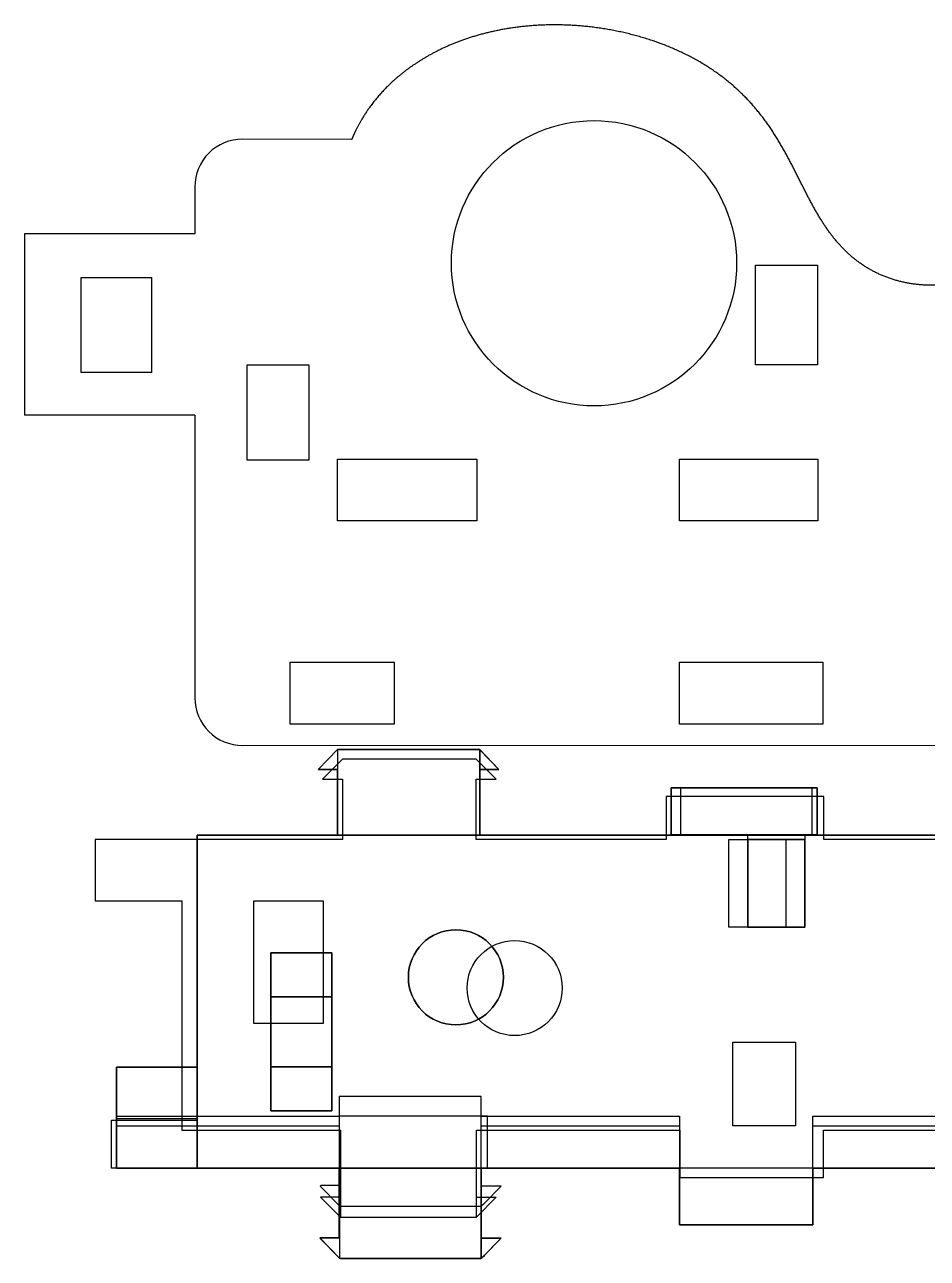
# Model space of a CAD drawing. Header units: centimetres. Extents: x -11.8 to 7.2, y -2.5 to 10.5.
# Drawn here: x -11.79 to -2.29, y -2.47 to 10.51 of the extents above; entities that cross this region are included whole.
import ezdxf

# ---------------------------------------------------------------- set-up
doc = ezdxf.new("R2010")
doc.units = ezdxf.units.CM
doc.header["$MEASUREMENT"] = 0
for name, color, linetype in [('part5.1 v4_Sketch13', 7, 'Continuous'), ('part5.1 v4_Sketch18', 7, 'Continuous'), ('part5.1 v4_Sketch19', 7, 'Continuous'), ('part5.1 v4_Sketch20', 7, 'Continuous'), ('part5.1 v4_Sketch28', 7, 'Continuous'), ('part5.1 v4_Sketch29', 7, 'Continuous'), ('part5.1 v4_Sketch3', 7, 'Continuous'), ('part5.1 v4_Sketch30', 7, 'Continuous'), ('part5.1 v4_Sketch32', 7, 'Continuous'), ('part5.1 v4_Sketch34', 7, 'Continuous'), ('part5.1 v4_Sketch36', 7, 'Continuous'), ('part5.1 v4_Sketch37', 7, 'Continuous'), ('part5.1 v4_Sketch39', 7, 'Continuous'), ('part5.1 v4_Sketch42', 7, 'Continuous'), ('part5.1 v4_Sketch43', 7, 'Continuous'), ('part5.1 v4_Sketch44', 7, 'Continuous'), ('part5.1 v4_Sketch45', 7, 'Continuous'), ('part5.1 v4_Sketch46', 7, 'Continuous'), ('part5.1 v4_Sketch51', 7, 'Continuous'), ('part5.1 v4_Sketch54', 7, 'Continuous'), ('part5.1 v4_Sketch6', 7, 'Continuous'), ('part5.1 v4_Sketch7', 7, 'Continuous')]:
    doc.layers.add(name, color=color, linetype=linetype)

msp = doc.modelspace()

# ---------------------------------------------------------------- linework, layer by layer
at = {"layer": 'part5.1 v4_Sketch13'}
msp.add_circle((-7.253, 0.489), 0.5, dxfattribs=at)
at = {"layer": 'part5.1 v4_Sketch18'}
for p, q in [((-8.7, 2.674), (-8.5, 2.884)), ((-8.5, 2.884), (-8.5, 2.674)), ((-7, 2.884), (-7, 2.674)), ((-8.5, 2.674), (-8.7, 2.674)), ((-7, 2.674), (-6.8, 2.674))]:
    msp.add_line(p, q, dxfattribs=at)
at = {"layer": 'part5.1 v4_Sketch19'}
for p, q in [((-7, 2.884), (-7, 2.674)), ((-6.8, 2.674), (-7, 2.884)), ((-7, 2.674), (-6.8, 2.674))]:
    msp.add_line(p, q, dxfattribs=at)
at = {"layer": 'part5.1 v4_Sketch20'}
for p, q in [((-8.559, 0.283), (-9.198, 0.283)), ((-9.198, 0.283), (-9.198, -0.917)), ((-8.559, -0.917), (-8.559, 0.283)), ((-9.198, -0.917), (-8.559, -0.917))]:
    msp.add_line(p, q, dxfattribs=at)
at = {"layer": 'part5.1 v4_Sketch28'}
for p, q in [((-8.473, -2.467), (-8.473, -1.517)), ((-8.473, -1.517), (-6.986, -1.517)), ((-6.986, -1.517), (-6.986, -2.467)), ((-6.986, -2.467), (-8.473, -2.467))]:
    msp.add_line(p, q, dxfattribs=at)
at = {"layer": 'part5.1 v4_Sketch29'}
for p, q in [((-8.473, -2.25), (-8.683, -2.25)), ((-8.683, -2.25), (-8.473, -2.467)), ((-8.473, -2.467), (-8.473, -2.25)), ((-6.986, -2.466), (-6.986, -2.256)), ((-6.986, -2.256), (-6.776, -2.256)), ((-6.982, -2.466), (-6.776, -2.256)), ((-6.986, -2.466), (-6.982, -2.466))]:
    msp.add_line(p, q, dxfattribs=at)
at = {"layer": 'part5.1 v4_Sketch3'}
for p, q in [((-9.974, -1.517), (-9.974, 1.983)), ((-9.974, 1.983), (5.247, 1.983)), ((5.247, -1.517), (-9.974, -1.517))]:
    msp.add_line(p, q, dxfattribs=at)
at = {"layer": 'part5.1 v4_Sketch30'}
for p, q in [((-4.9, -2.116), (-4.9, -1.516)), ((-4.9, -1.516), (-3.5, -1.516)), ((-3.5, -1.516), (-3.5, -2.116)), ((-3.5, -2.116), (-4.9, -2.116))]:
    msp.add_line(p, q, dxfattribs=at)
at = {"layer": 'part5.1 v4_Sketch32'}
for p, q in [((-4.99, 2.483), (-3.454, 2.483)), ((-4.99, 1.989), (-4.99, 2.483)), ((-3.454, 2.483), (-3.454, 1.989)), ((-3.454, 1.989), (-4.99, 1.989))]:
    msp.add_line(p, q, dxfattribs=at)
at = {"layer": 'part5.1 v4_Sketch34'}
for p, q in [((-9.974, -1.517, 0.6), (-9.974, 1.983, 0.6)), ((-9.974, 1.983, 0.6), (-9.974, 1.983)), ((-9.974, 1.983), (-9.974, -1.517)), ((-9.974, -1, 0.6), (-9.974, -1)), ((-9.974, -1.517, 0.6), (-9.974, -1, 0.6)), ((-9.974, -1), (-9.974, -1.517)), ((-9.974, -1.517), (-9.974, -1.517, 0.6)), ((-9.974, -1.517), (-9.974, -1.517, 0.6))]:
    msp.add_line(p, q, dxfattribs=at)
msp.add_point((-9.974, 0), dxfattribs=at)
at = {"layer": 'part5.1 v4_Sketch36'}
for p, q in [((-3.454, 2.483, 0.6), (-4.99, 2.483, 0.6)), ((-4.99, 2.483, 0.6), (-4.99, 1.983, 0.6)), ((-3.454, 1.983, 0.6), (-3.454, 2.483, 0.6)), ((-9.974, 1.983, 0.6), (-9.974, -1, 0.6)), ((-4.99, 1.983, 0.6), (-9.974, 1.983, 0.6)), ((-1.503, 1.983, 0.6), (-3.454, 1.983, 0.6)), ((-4.183, 1.016, 0.6), (-4.183, 1.939, 0.6)), ((-4.183, 1.939, 0.6), (-3.583, 1.939, 0.6)), ((-3.583, 1.939, 0.6), (-3.583, 1.016, 0.6)), ((-3.583, 1.016, 0.6), (-4.183, 1.016, 0.6)), ((-9.198, -0.917, 0.6), (-9.198, 0.283, 0.6)), ((-9.198, 0.283, 0.6), (-8.559, 0.283, 0.6)), ((-8.559, 0.283, 0.6), (-8.559, -0.917, 0.6)), ((-9.974, -1, 0.6), (-10.824, -1, 0.6)), ((-10.824, -1, 0.6), (-10.824, -1.517, 0.6)), ((-8.559, -0.917, 0.6), (-9.198, -0.917, 0.6)), ((-10.824, -1.517, 0.6), (-8.481, -1.517, 0.6)), ((-8.481, -1.517, 0.6), (-8.481, -2.25, 0.6)), ((-6.986, -1.517, 0.6), (-4.9, -1.517, 0.6)), ((-6.986, -2.256, 0.6), (-6.986, -1.517, 0.6)), ((-4.9, -1.517, 0.6), (-4.9, -2.116, 0.6)), ((-3.5, -1.517, 0.6), (-1.256, -1.517, 0.6)), ((-3.5, -2.116, 0.6), (-3.5, -1.517, 0.6)), ((-4.9, -2.116, 0.6), (-3.5, -2.116, 0.6)), ((-8.673, -2.25, 0.6), (-8.68, -2.257, 0.6)), ((-8.68, -2.257, 0.6), (-8.481, -2.462, 0.6)), ((-8.481, -2.25, 0.6), (-8.673, -2.25, 0.6)), ((-6.776, -2.256, 0.6), (-6.986, -2.256, 0.6)), ((-6.952, -2.435, 0.6), (-6.776, -2.256, 0.6)), ((-8.467, -2.467, 0.6), (-6.996, -2.467, 0.6))]:
    msp.add_line(p, q, dxfattribs=at)
msp.add_circle((-7.253, 0.489, 0.6), 0.5, dxfattribs=at)
for centre, radius, start, end in [((-8.467, -2.442, 0.6), 0.025, 236.3153, 270), ((-7.202, -2.19, 0.6), 0.35, 308.0127, 315.5951), ((-6.996, -2.407, 0.6), 0.06, 270, 279.2026)]:
    msp.add_arc(centre, radius, start, end, dxfattribs=at)
at = {"layer": 'part5.1 v4_Sketch37'}
for p, q in [((-8.5, 2.884, 0.6), (-8.7, 2.674, 0.6)), ((-8.5, 2.884, 0.6), (-8.5, 2.884, 0.6)), ((-7, 2.884, 0.6), (-8.5, 2.884, 0.6)), ((-8.5, 2.884, 0.6), (-8.5, 2.884, 0.6)), ((-7, 2.883, 0.6), (-7, 2.884, 0.6)), ((-6.8, 2.674, 0.6), (-7, 2.883, 0.6)), ((-8.7, 2.674, 0.6), (-8.5, 2.674, 0.6)), ((-8.5, 2.674, 0.6), (-8.5, 1.983, 0.6)), ((-7, 1.983, 0.6), (-7, 2.674, 0.6)), ((-7, 2.674, 0.6), (-6.8, 2.674, 0.6)), ((-3.454, 2.483, 0.6), (-4.99, 2.483, 0.6)), ((-4.99, 2.483, 0.6), (-4.99, 1.983, 0.6)), ((-3.454, 1.983, 0.6), (-3.454, 2.483, 0.6)), ((-9.974, 1.983, 0.6), (-9.974, -1, 0.6)), ((-8.5, 1.983, 0.6), (-9.974, 1.983, 0.6)), ((-4.99, 1.983, 0.6), (-7, 1.983, 0.6)), ((-1.503, 1.983, 0.6), (-3.454, 1.983, 0.6)), ((-4.183, 1.939, 0.6), (-3.583, 1.939, 0.6)), ((-4.183, 1.016, 0.6), (-4.183, 1.939, 0.6)), ((-3.583, 1.939, 0.6), (-3.583, 1.016, 0.6)), ((-3.583, 1.016, 0.6), (-4.183, 1.016, 0.6)), ((-9.198, -0.917, 0.6), (-9.198, 0.283, 0.6)), ((-9.198, 0.283, 0.6), (-8.559, 0.283, 0.6)), ((-8.559, 0.283, 0.6), (-8.559, -0.917, 0.6)), ((-9.974, -1, 0.6), (-10.824, -1, 0.6)), ((-10.824, -1, 0.6), (-10.824, -1.517, 0.6)), ((-8.559, -0.917, 0.6), (-9.198, -0.917, 0.6)), ((-10.824, -1.517, 0.6), (-8.481, -1.517, 0.6)), ((-8.481, -1.517, 0.6), (-8.481, -2.25, 0.6)), ((-6.986, -2.256, 0.6), (-6.986, -1.517, 0.6)), ((-6.986, -1.517, 0.6), (-4.9, -1.517, 0.6)), ((-4.9, -1.517, 0.6), (-4.9, -2.116, 0.6)), ((-3.5, -2.116, 0.6), (-3.5, -1.517, 0.6)), ((-3.5, -1.517, 0.6), (-1.256, -1.517, 0.6)), ((-4.9, -2.116, 0.6), (-3.5, -2.116, 0.6)), ((-8.673, -2.25, 0.6), (-8.68, -2.257, 0.6)), ((-8.68, -2.257, 0.6), (-8.481, -2.462, 0.6)), ((-8.481, -2.25, 0.6), (-8.673, -2.25, 0.6)), ((-6.776, -2.256, 0.6), (-6.986, -2.256, 0.6)), ((-6.952, -2.435, 0.6), (-6.776, -2.256, 0.6)), ((-8.467, -2.467, 0.6), (-6.996, -2.467, 0.6))]:
    msp.add_line(p, q, dxfattribs=at)
msp.add_circle((-7.253, 0.489, 0.6), 0.5, dxfattribs=at)
for centre, radius, start, end in [((-8.467, -2.442, 0.6), 0.025, 236.3153, 270), ((-7.202, -2.19, 0.6), 0.35, 308.0127, 315.5951), ((-6.996, -2.407, 0.6), 0.06, 270, 279.2026)]:
    msp.add_arc(centre, radius, start, end, dxfattribs=at)
at = {"layer": 'part5.1 v4_Sketch39'}
for p, q in [((-8.7, 2.674), (-8.5, 2.884)), ((-8.5, 2.884), (-8.5, 2.884)), ((-8.5, 2.884), (-7, 2.884)), ((-8.5, 2.884), (-8.5, 2.884)), ((-7, 2.884), (-7, 2.883)), ((-7, 2.883), (-6.8, 2.674)), ((-8.5, 2.674), (-8.7, 2.674)), ((-8.5, 1.983), (-8.5, 2.674)), ((-6.8, 2.674), (-7, 2.674)), ((-7, 2.674), (-7, 1.983)), ((-4.99, 2.483), (-3.454, 2.483)), ((-4.99, 1.983), (-4.99, 2.483)), ((-3.454, 2.483), (-3.454, 1.983)), ((-9.974, -0.455), (-9.974, 1.983)), ((-9.974, 1.983), (-8.5, 1.983)), ((-7, 1.983), (-4.99, 1.983)), ((-3.454, 1.983), (-1.503, 1.983)), ((-4.183, 1.939), (-4.183, 1.016)), ((-3.583, 1.939), (-4.183, 1.939)), ((-3.583, 1.016), (-3.583, 1.939)), ((-4.183, 1.016), (-3.583, 1.016)), ((-9.198, 0.747), (-9.198, -0.453)), ((-8.559, 0.747), (-9.198, 0.747)), ((-8.559, -0.453), (-8.559, 0.747)), ((-10.824, -0.455), (-9.974, -0.455)), ((-10.824, -1.517), (-10.824, -0.455)), ((-9.198, -0.453), (-8.559, -0.453)), ((-8.481, -1.517), (-10.824, -1.517)), ((-8.481, -2.25), (-8.481, -1.517)), ((-4.9, -1.517), (-6.986, -1.517)), ((-6.986, -1.517), (-6.986, -2.256)), ((-4.9, -2.116), (-4.9, -1.517)), ((-1.256, -1.517), (-3.5, -1.517)), ((-3.5, -1.517), (-3.5, -2.116)), ((-3.5, -2.116), (-4.9, -2.116)), ((-8.68, -2.257), (-8.673, -2.25)), ((-8.481, -2.462), (-8.68, -2.257)), ((-8.673, -2.25), (-8.481, -2.25)), ((-6.986, -2.256), (-6.776, -2.256)), ((-6.776, -2.256), (-6.952, -2.435)), ((-6.996, -2.467), (-8.467, -2.467))]:
    msp.add_line(p, q, dxfattribs=at)
at = {"layer": 'part5.1 v4_Sketch39', "extrusion": (0, 0, -1)}
msp.add_circle((7.253, 0.489), 0.5, dxfattribs=at)
for centre, radius, start, end in [((8.467, -2.442), 0.025, 270, 303.6847), ((7.202, -2.19), 0.35, 224.4049, 231.9873), ((6.996, -2.407), 0.06, 260.7974, 270)]:
    msp.add_arc(centre, radius, start, end, dxfattribs=at)
at = {"layer": 'part5.1 v4_Sketch42'}
for p, q in [((-6.921, -0.972, 0.6), (-8.48, -0.972, 0.6)), ((-8.48, -0.972, 0.6), (-8.48, -1.516, 0.6)), ((-6.921, -1.516, 0.6), (-6.921, -0.972, 0.6)), ((-8.48, -1.516, 0.6), (-6.921, -1.516, 0.6)), ((-8.48, -1.516, 0.6), (-6.988, -1.516, 0.6))]:
    msp.add_line(p, q, dxfattribs=at)
at = {"layer": 'part5.1 v4_Sketch43'}
for p, q in [((-8.481, -0.766, 0.6), (-8.481, -1.7, 0.6)), ((-6.986, -0.766, 0.6), (-8.481, -0.766, 0.6)), ((-6.986, -1.706, 0.6), (-6.986, -0.766, 0.6)), ((-8.673, -1.7, 0.6), (-8.68, -1.707, 0.6)), ((-8.68, -1.707, 0.6), (-8.481, -1.912, 0.6)), ((-8.481, -1.7, 0.6), (-8.673, -1.7, 0.6)), ((-6.776, -1.706, 0.6), (-6.986, -1.706, 0.6)), ((-6.952, -1.885, 0.6), (-6.776, -1.706, 0.6)), ((-8.467, -1.917, 0.6), (-6.996, -1.917, 0.6))]:
    msp.add_line(p, q, dxfattribs=at)
for centre, radius, start, end in [((-8.467, -1.892, 0.6), 0.025, 236.3153, 270), ((-6.996, -1.857, 0.6), 0.06, 270, 279.2026), ((-7.202, -1.64, 0.6), 0.35, 308.0127, 315.5951)]:
    msp.add_arc(centre, radius, start, end, dxfattribs=at)
at = {"layer": 'part5.1 v4_Sketch44'}
for p, q in [((-8.5, 2.884, 0.6), (-8.7, 2.674, 0.6)), ((-8.5, 2.884, 0.6), (-8.5, 2.884, 0.6)), ((-7, 2.884, 0.6), (-8.5, 2.884, 0.6)), ((-8.5, 2.884, 0.6), (-8.5, 2.884, 0.6)), ((-7, 2.883, 0.6), (-7, 2.884, 0.6)), ((-6.8, 2.674, 0.6), (-7, 2.883, 0.6)), ((-8.7, 2.674, 0.6), (-8.5, 2.674, 0.6)), ((-8.5, 2.674, 0.6), (-8.5, 1.983, 0.6)), ((-7, 2.674, 0.6), (-6.8, 2.674, 0.6)), ((-7, 1.983, 0.6), (-7, 2.674, 0.6)), ((-4.99, 2.483, 0.6), (-4.99, 1.983, 0.6)), ((-3.454, 2.483, 0.6), (-4.99, 2.483, 0.6)), ((-3.454, 1.983, 0.6), (-3.454, 2.483, 0.6)), ((-9.974, 1.983, 0.6), (-9.974, -0.455, 0.6)), ((-8.5, 1.983, 0.6), (-9.974, 1.983, 0.6)), ((-4.99, 1.983, 0.6), (-7, 1.983, 0.6)), ((-1.503, 1.983, 0.6), (-3.454, 1.983, 0.6)), ((-4.183, 1.016, 0.6), (-4.183, 1.939, 0.6)), ((-4.183, 1.939, 0.6), (-3.583, 1.939, 0.6)), ((-3.583, 1.939, 0.6), (-3.583, 1.016, 0.6)), ((-3.583, 1.016, 0.6), (-4.183, 1.016, 0.6)), ((-9.198, 0.747, 0.6), (-8.559, 0.747, 0.6)), ((-9.198, -0.453, 0.6), (-9.198, 0.747, 0.6)), ((-8.559, 0.747, 0.6), (-8.559, -0.453, 0.6)), ((-10.824, -0.455, 0.6), (-10.824, -0.972, 0.6)), ((-9.974, -0.455, 0.6), (-10.824, -0.455, 0.6)), ((-8.559, -0.453, 0.6), (-9.198, -0.453, 0.6)), ((-10.824, -0.972, 0.6), (-8.481, -0.972, 0.6)), ((-8.481, -0.972, 0.6), (-8.481, -1.7, 0.6)), ((-6.986, -1.706, 0.6), (-6.986, -0.972, 0.6)), ((-6.986, -0.972, 0.6), (-4.9, -0.972, 0.6)), ((-4.9, -0.972, 0.6), (-4.9, -1.516, 0.6)), ((-3.5, -1.516, 0.6), (-3.5, -0.972, 0.6)), ((-3.5, -0.972, 0.6), (-1.256, -0.972, 0.6)), ((-4.9, -1.516, 0.6), (-3.5, -1.516, 0.6)), ((-8.673, -1.7, 0.6), (-8.68, -1.707, 0.6)), ((-8.68, -1.707, 0.6), (-8.481, -1.912, 0.6)), ((-8.481, -1.7, 0.6), (-8.673, -1.7, 0.6)), ((-6.776, -1.706, 0.6), (-6.986, -1.706, 0.6)), ((-6.952, -1.885, 0.6), (-6.776, -1.706, 0.6)), ((-8.467, -1.917, 0.6), (-6.996, -1.917, 0.6))]:
    msp.add_line(p, q, dxfattribs=at)
msp.add_circle((-7.253, 0.489, 0.6), 0.5, dxfattribs=at)
for centre, radius, start, end in [((-8.467, -1.892, 0.6), 0.025, 236.3153, 270), ((-6.996, -1.857, 0.6), 0.06, 270, 279.2026), ((-7.202, -1.64, 0.6), 0.35, 308.0127, 315.5951)]:
    msp.add_arc(centre, radius, start, end, dxfattribs=at)
at = {"layer": 'part5.1 v4_Sketch45'}
for p, q in [((-8.5, 2.884, 0.6), (-8.7, 2.674, 0.6)), ((-8.5, 2.884, 0.6), (-8.5, 2.884, 0.6)), ((-8.5, 2.884, 0.6), (-8.5, 2.884, 0.6)), ((-7, 2.884, 0.6), (-8.5, 2.884, 0.6)), ((-7, 2.883, 0.6), (-7, 2.884, 0.6)), ((-6.8, 2.674, 0.6), (-7, 2.883, 0.6)), ((-8.7, 2.674, 0.6), (-8.5, 2.674, 0.6)), ((-8.5, 2.674, 0.6), (-8.5, 1.983, 0.6)), ((-7, 1.983, 0.6), (-7, 2.674, 0.6)), ((-7, 2.674, 0.6), (-6.8, 2.674, 0.6)), ((-3.454, 2.483, 0.6), (-4.99, 2.483, 0.6)), ((-4.99, 2.483, 0.6), (-4.99, 1.983, 0.6)), ((-3.454, 1.983, 0.6), (-3.454, 2.483, 0.6)), ((-8.5, 1.983, 0.6), (-9.974, 1.983, 0.6)), ((-9.974, 1.983, 0.6), (-9.974, -0.455, 0.6)), ((-4.99, 1.983, 0.6), (-7, 1.983, 0.6)), ((-1.503, 1.983, 0.6), (-3.454, 1.983, 0.6)), ((-4.183, 1.939, 0.6), (-3.583, 1.939, 0.6)), ((-4.183, 1.016, 0.6), (-4.183, 1.939, 0.6)), ((-3.583, 1.939, 0.6), (-3.583, 1.016, 0.6)), ((-3.583, 1.016, 0.6), (-4.183, 1.016, 0.6)), ((-9.198, -0.453, 0.6), (-9.198, 0.747, 0.6)), ((-9.198, 0.747, 0.6), (-8.559, 0.747, 0.6)), ((-8.559, 0.747, 0.6), (-8.559, -0.453, 0.6)), ((-10.824, -0.455, 0.6), (-10.824, -1.072, 0.6)), ((-9.974, -0.455, 0.6), (-10.824, -0.455, 0.6)), ((-8.559, -0.453, 0.6), (-9.198, -0.453, 0.6)), ((-10.824, -1.072, 0.6), (-8.481, -1.072, 0.6)), ((-8.481, -1.072, 0.6), (-8.481, -1.7, 0.6)), ((-6.986, -1.706, 0.6), (-6.986, -1.072, 0.6)), ((-6.986, -1.072, 0.6), (-4.9, -1.072, 0.6)), ((-4.9, -1.072, 0.6), (-4.9, -1.516, 0.6)), ((-3.5, -1.516, 0.6), (-3.5, -1.072, 0.6)), ((-3.5, -1.072, 0.6), (-1.256, -1.072, 0.6)), ((-4.9, -1.516, 0.6), (-3.5, -1.516, 0.6)), ((-8.673, -1.7, 0.6), (-8.68, -1.707, 0.6)), ((-8.68, -1.707, 0.6), (-8.481, -1.912, 0.6)), ((-8.481, -1.7, 0.6), (-8.673, -1.7, 0.6)), ((-6.776, -1.706, 0.6), (-6.986, -1.706, 0.6)), ((-6.952, -1.885, 0.6), (-6.776, -1.706, 0.6)), ((-8.467, -1.917, 0.6), (-6.996, -1.917, 0.6))]:
    msp.add_line(p, q, dxfattribs=at)
msp.add_circle((-7.253, 0.489, 0.6), 0.5, dxfattribs=at)
for centre, radius, start, end in [((-8.467, -1.892, 0.6), 0.025, 236.3153, 270), ((-6.996, -1.857, 0.6), 0.06, 270, 279.2026), ((-7.202, -1.64, 0.6), 0.35, 308.0127, 315.5951)]:
    msp.add_arc(centre, radius, start, end, dxfattribs=at)
at = {"layer": 'part5.1 v4_Sketch46'}
for p, q in [((-8.5, 2.884, 0.6), (-8.7, 2.674, 0.6)), ((-8.5, 2.884, 0.6), (-8.5, 2.884, 0.6)), ((-8.5, 2.884, 0.6), (-8.5, 2.884, 0.6)), ((-7, 2.884, 0.6), (-8.5, 2.884, 0.6)), ((-7, 2.883, 0.6), (-7, 2.884, 0.6)), ((-6.8, 2.674, 0.6), (-7, 2.883, 0.6)), ((-8.7, 2.674, 0.6), (-8.5, 2.674, 0.6)), ((-8.5, 2.674, 0.6), (-8.5, 1.983, 0.6)), ((-7, 2.674, 0.6), (-6.8, 2.674, 0.6)), ((-7, 1.983, 0.6), (-7, 2.674, 0.6)), ((-3.504, 2.483, 0.6), (-4.89, 2.483, 0.6)), ((-4.89, 2.483, 0.6), (-4.89, 1.983, 0.6)), ((-3.504, 1.983, 0.6), (-3.504, 2.483, 0.6)), ((-9.974, 1.983, 0.6), (-9.974, -0.455, 0.6)), ((-8.5, 1.983, 0.6), (-9.974, 1.983, 0.6)), ((-4.89, 1.983, 0.6), (-7, 1.983, 0.6)), ((-1.503, 1.983, 0.6), (-3.504, 1.983, 0.6)), ((-4.383, 1.016, 0.6), (-4.383, 1.939, 0.6)), ((-4.383, 1.939, 0.6), (-3.783, 1.939, 0.6)), ((-3.783, 1.939, 0.6), (-3.783, 1.016, 0.6)), ((-3.783, 1.016, 0.6), (-4.383, 1.016, 0.6)), ((-9.198, 0.747, 0.6), (-8.559, 0.747, 0.6)), ((-9.198, -0.453, 0.6), (-9.198, 0.747, 0.6)), ((-8.559, 0.747, 0.6), (-8.559, -0.453, 0.6)), ((-10.824, -0.455, 0.6), (-10.824, -1.072, 0.6)), ((-9.974, -0.455, 0.6), (-10.824, -0.455, 0.6)), ((-8.559, -0.453, 0.6), (-9.198, -0.453, 0.6)), ((-10.824, -1.072, 0.6), (-8.481, -1.072, 0.6)), ((-8.481, -1.072, 0.6), (-8.481, -1.7, 0.6)), ((-6.986, -1.706, 0.6), (-6.986, -1.072, 0.6)), ((-6.986, -1.072, 0.6), (-4.9, -1.072, 0.6)), ((-4.9, -1.072, 0.6), (-4.9, -1.516, 0.6)), ((-3.5, -1.072, 0.6), (-1.256, -1.072, 0.6)), ((-3.5, -1.516, 0.6), (-3.5, -1.072, 0.6)), ((-4.9, -1.516, 0.6), (-3.5, -1.516, 0.6)), ((-8.673, -1.7, 0.6), (-8.68, -1.707, 0.6)), ((-8.68, -1.707, 0.6), (-8.481, -1.912, 0.6)), ((-8.481, -1.7, 0.6), (-8.673, -1.7, 0.6)), ((-6.776, -1.706, 0.6), (-6.986, -1.706, 0.6)), ((-6.952, -1.885, 0.6), (-6.776, -1.706, 0.6)), ((-8.467, -1.917, 0.6), (-6.996, -1.917, 0.6))]:
    msp.add_line(p, q, dxfattribs=at)
msp.add_circle((-7.253, 0.489, 0.6), 0.5, dxfattribs=at)
for centre, radius, start, end in [((-8.467, -1.892, 0.6), 0.025, 236.3153, 270), ((-6.996, -1.857, 0.6), 0.06, 270, 279.2026), ((-7.202, -1.64, 0.6), 0.35, 308.0127, 315.5951)]:
    msp.add_arc(centre, radius, start, end, dxfattribs=at)
at = {"layer": 'part5.1 v4_Sketch51'}
for p, q in [((-8.35, 9.3, 0.6), (-9.497, 9.304, 0.6)), ((-9.999, 8.804, 0.6), (-9.999, 8.509, 0.6)), ((-9.999, 8.509, 0.6), (-9.999, 8.309, 0.6)), ((-11.789, 8.309, 0.6), (-11.789, 6.503, 0.6)), ((-9.999, 8.309, 0.6), (-11.789, 8.309, 0.6)), ((-4.1, 6.93, 0.6), (-4.1, 7.98, 0.6)), ((-4.1, 7.98, 0.6), (-3.45, 7.98, 0.6)), ((-3.45, 7.98, 0.6), (-3.45, 6.93, 0.6)), ((-11.195, 6.85, 0.6), (-11.195, 7.85, 0.6)), ((-11.195, 7.85, 0.6), (-10.455, 7.85, 0.6)), ((-10.455, 7.85, 0.6), (-10.455, 6.85, 0.6)), ((-9.45, 5.93, 0.6), (-9.45, 6.93, 0.6)), ((-9.45, 6.93, 0.6), (-8.8, 6.93, 0.6)), ((-8.8, 6.93, 0.6), (-8.8, 5.93, 0.6)), ((-3.45, 6.93, 0.6), (-4.1, 6.93, 0.6)), ((-10.455, 6.85, 0.6), (-11.195, 6.85, 0.6)), ((-11.789, 6.503, 0.6), (-11.789, 6.403, 0.6)), ((-9.999, 6.403, 0.6), (-11.789, 6.403, 0.6)), ((-9.999, 6.403, 0.6), (-9.999, 3.429, 0.6)), ((-8.8, 5.93, 0.6), (-9.45, 5.93, 0.6)), ((-8.5, 5.94, 0.6), (-7.032, 5.94, 0.6)), ((-8.5, 5.29, 0.6), (-8.5, 5.94, 0.6)), ((-7.032, 5.94, 0.6), (-7.032, 5.29, 0.6)), ((-4.9, 5.94, 0.6), (-3.447, 5.94, 0.6)), ((-4.9, 5.29, 0.6), (-4.9, 5.94, 0.6)), ((-3.447, 5.94, 0.6), (-3.447, 5.29, 0.6)), ((-7.032, 5.29, 0.6), (-8.5, 5.29, 0.6)), ((-3.447, 5.29, 0.6), (-4.9, 5.29, 0.6)), ((-8.996, 3.153, 0.6), (-8.996, 3.804, 0.6)), ((-8.996, 3.804, 0.6), (-7.902, 3.804, 0.6)), ((-7.902, 3.804, 0.6), (-7.902, 3.153, 0.6)), ((-4.902, 3.804, 0.6), (-3.395, 3.804, 0.6)), ((-4.902, 3.153, 0.6), (-4.902, 3.804, 0.6)), ((-3.395, 3.804, 0.6), (-3.395, 3.153, 0.6)), ((-7.902, 3.153, 0.6), (-8.996, 3.153, 0.6)), ((-3.395, 3.153, 0.6), (-4.902, 3.153, 0.6)), ((-9.499, 2.929, 0.6), (4.9, 2.93, 0.6))]:
    msp.add_line(p, q, dxfattribs=at)
msp.add_circle((-5.8, 8, 0.6), 1.5, dxfattribs=at)
for centre, start, end in [((-9.499, 8.804, 0.6), 89.8072, 180), ((-9.499, 3.429, 0.6), 180, 270.0033)]:
    msp.add_arc(centre, 0.5, start, end, dxfattribs=at)
msp.add_open_spline([(3.788, 9.3, 0.6), (3.773, 9.351, 0.6), (3.738, 9.451, 0.6), (3.674, 9.593, 0.6), (3.565, 9.77, 0.6), (3.389, 9.966, 0.6), (3.172, 10.137, 0.6), (2.916, 10.282, 0.6), (2.62, 10.396, 0.6), (2.287, 10.476, 0.6), (1.92, 10.516, 0.6), (1.527, 10.514, 0.6), (1.12, 10.463, 0.6), (0.715, 10.363, 0.6), (0.332, 10.21, 0.6), (-0.012, 10.007, 0.6), (-0.305, 9.756, 0.6), (-0.541, 9.467, 0.6), (-0.727, 9.151, 0.6), (-0.885, 8.826, 0.6), (-1.043, 8.512, 0.6), (-1.228, 8.23, 0.6), (-1.462, 8, 0.6), (-1.753, 7.839, 0.6), (-2.085, 7.756, 0.6), (-2.433, 7.759, 0.6), (-2.763, 7.845, 0.6), (-3.051, 8.01, 0.6), (-3.281, 8.243, 0.6), (-3.465, 8.526, 0.6), (-3.621, 8.841, 0.6), (-3.78, 9.166, 0.6), (-3.97, 9.482, 0.6), (-4.209, 9.771, 0.6), (-4.506, 10.021, 0.6), (-4.853, 10.223, 0.6), (-5.238, 10.373, 0.6), (-5.643, 10.47, 0.6), (-6.047, 10.515, 0.6), (-6.436, 10.511, 0.6), (-6.798, 10.463, 0.6), (-7.128, 10.376, 0.6), (-7.422, 10.257, 0.6), (-7.68, 10.109, 0.6), (-7.902, 9.939, 0.6), (-8.09, 9.747, 0.6), (-8.211, 9.578, 0.6), (-8.287, 9.442, 0.6), (-8.33, 9.348, 0.6), (-8.35, 9.3, 0.6)], degree=5, dxfattribs=at)
at = {"layer": 'part5.1 v4_Sketch54'}
for p, q in [((-8.446, 2.783, 0.45), (-8.656, 2.573, 0.45)), ((-7.041, 2.783, 0.45), (-8.446, 2.783, 0.45)), ((-6.831, 2.573, 0.45), (-7.041, 2.783, 0.45)), ((-7.041, 2.783, 0.45), (-7.041, 2.783, 0.45)), ((-8.656, 2.573, 0.45), (-8.446, 2.573, 0.45)), ((-8.446, 2.573, 0.45), (-8.446, 1.938, 0.45)), ((-7.041, 1.938, 0.45), (-7.041, 2.573, 0.45)), ((-7.041, 2.573, 0.45), (-6.831, 2.573, 0.45)), ((-5.041, 2.391, 0.45), (-5.041, 1.938, 0.45)), ((-3.382, 2.391, 0.45), (-5.041, 2.391, 0.45)), ((-3.382, 1.938, 0.45), (-3.382, 2.391, 0.45)), ((-10.135, 1.938, 0.45), (-11.046, 1.938, 0.45)), ((-11.046, 1.938, 0.45), (-11.046, 1.293, 0.45)), ((-8.446, 1.938, 0.45), (-10.135, 1.938, 0.45)), ((-10.135, 1.938, 0.45), (-10.135, 1.938, 0.45)), ((-5.041, 1.938, 0.45), (-7.041, 1.938, 0.45)), ((-1.389, 1.938, 0.45), (-3.382, 1.938, 0.45)), ((-11.046, 1.293, 0.45), (-10.135, 1.293, 0.45)), ((-10.135, 1.293, 0.45), (-10.135, -1.117, 0.45)), ((-9.378, 0.003, 0.45), (-9.378, 1.293, 0.45)), ((-9.378, 1.293, 0.45), (-8.648, 1.293, 0.45)), ((-8.648, 1.293, 0.45), (-8.648, 0.003, 0.45)), ((-8.648, 0.003, 0.45), (-9.378, 0.003, 0.45)), ((-4.34, -0.193, 0.45), (-3.68, -0.193, 0.45)), ((-4.34, -1.072, 0.45), (-4.34, -0.193, 0.45)), ((-3.68, -0.193, 0.45), (-3.68, -1.072, 0.45)), ((-10.135, -1.117, 0.45), (-8.468, -1.117, 0.45)), ((-8.468, -1.117, 0.45), (-8.468, -2.033, 0.45)), ((-7.038, -2.033, 0.45), (-7.038, -1.117, 0.45)), ((-7.038, -1.117, 0.45), (-4.899, -1.117, 0.45)), ((-4.899, -1.117, 0.45), (-4.899, -1.616, 0.45)), ((-3.68, -1.072, 0.45), (-4.34, -1.072, 0.45)), ((-3.385, -1.616, 0.45), (-3.385, -1.117, 0.45)), ((-3.385, -1.117, 0.45), (-1.384, -1.117, 0.45)), ((-4.899, -1.616, 0.45), (-3.385, -1.616, 0.45)), ((-8.678, -1.823, 0.45), (-8.468, -2.033, 0.45)), ((-8.468, -1.823, 0.45), (-8.678, -1.823, 0.45)), ((-8.468, -2.033, 0.45), (-8.468, -1.823, 0.45)), ((-6.828, -1.823, 0.45), (-7.038, -2.033, 0.45)), ((-7.038, -1.823, 0.45), (-6.828, -1.823, 0.45)), ((-8.468, -2.033, 0.45), (-7.368, -2.033, 0.45)), ((-7.368, -2.033, 0.45), (-7.038, -2.033, 0.45)), ((-7.368, -2.033, 0.45), (-7.368, -2.033, 0.45)), ((-7.368, -2.033, 0.45), (-7.368, -2.033, 0.45))]:
    msp.add_line(p, q, dxfattribs=at)
msp.add_circle((-6.635, 0.376, 0.45), 0.5, dxfattribs=at)
at = {"layer": 'part5.1 v4_Sketch6'}
for p, q in [((-4.183, 1.984), (-3.583, 1.984)), ((-4.183, 1.016), (-4.183, 1.984)), ((-3.583, 1.984), (-3.583, 1.016)), ((-3.583, 1.016), (-4.183, 1.016)), ((-10.875, -1.517), (-10.875, -1.015)), ((-10.875, -1.015), (-9.975, -1.015)), ((-9.975, -1.015), (-9.975, -1.517)), ((-9.975, -1.517), (-10.875, -1.517))]:
    msp.add_line(p, q, dxfattribs=at)
at = {"layer": 'part5.1 v4_Sketch7'}
for p, q in [((-8.5, 2.884), (-8.5, 1.984)), ((-7, 2.884), (-8.5, 2.884)), ((-7, 1.984), (-7, 2.884)), ((-8.5, 1.984), (-7, 1.984))]:
    msp.add_line(p, q, dxfattribs=at)

doc.saveas('drawing.dxf')
